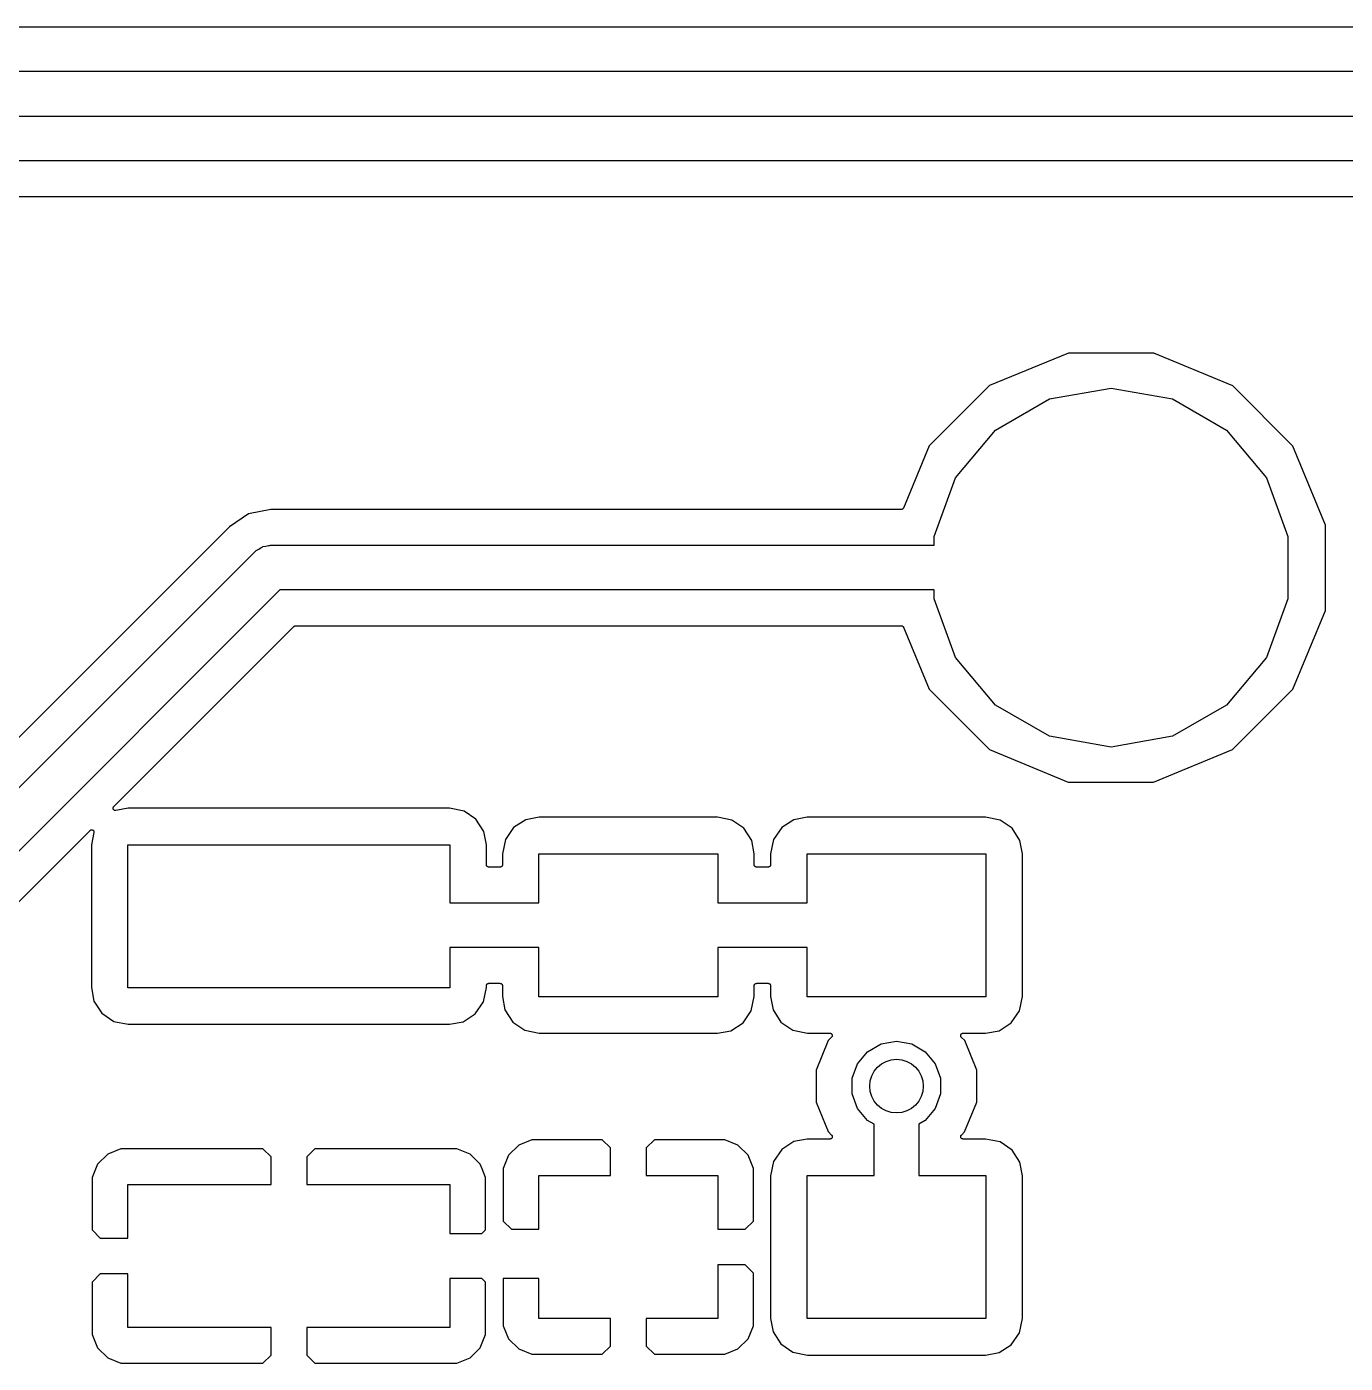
# Model space of a CAD drawing. Extents: x 0.3 to 75.7, y -92.7 to -2.
# Drawn here: x 50.43 to 57.81, y -68.45 to -60.98 of the extents above; entities that cross this region are included whole.
import ezdxf

# ---------------------------------------------------------------- set-up
doc = ezdxf.new("R2010")
doc.units = 0
doc.header["$MEASUREMENT"] = 0
doc.layers.add('BLACK', color=7, linetype='CONTINUOUS')

msp = doc.modelspace()

# ---------------------------------------------------------------- linework, layer by layer
at = {"layer": 'Black'}
for p, q in [((42.3, -60.975), (59.3, -60.975)), ((59.2482, -61.225), (42.3518, -61.225)), ((42.5, -61.475), (57.405, -61.475)), ((57.405, -61.475), (58.45, -61.475)), ((57.405, -61.725), (42.5518, -61.725)), ((58.3982, -61.725), (57.405, -61.725)), ((42.64, -61.925), (58.31, -61.925)), ((56.2624, -62.8), (55.8211, -62.9823)), ((56.7397, -62.8004), (56.2624, -62.8)), ((57.1806, -62.9834), (56.7397, -62.8004)), ((55.8211, -62.9823), (55.4833, -63.3195)), ((56.1567, -63.0569), (56.5, -62.9963)), ((56.5, -62.9963), (56.8433, -63.0569)), ((57.5179, -63.3213), (57.1806, -62.9834)), ((55.8548, -63.2312), (56.1567, -63.0569)), ((56.8433, -63.0569), (57.1452, -63.2312)), ((55.6307, -63.4982), (55.8548, -63.2312)), ((57.1452, -63.2312), (57.3693, -63.4982)), ((55.4833, -63.3195), (55.3389, -63.6671)), ((57.7002, -63.7625), (57.5179, -63.3213)), ((55.5114, -63.8258), (55.6307, -63.4982)), ((57.3693, -63.4982), (57.4886, -63.8258)), ((51.8, -63.6752), (51.6744, -63.7001)), ((55.3269, -63.6752), (51.8, -63.6752)), ((55.3278, -63.675), (55.3269, -63.6752)), ((55.3286, -63.675), (55.3278, -63.675)), ((55.33, -63.6746), (55.3286, -63.675)), ((55.3314, -63.6744), (55.33, -63.6746)), ((55.3321, -63.674), (55.3314, -63.6744)), ((55.3329, -63.6737), (55.3321, -63.674)), ((55.3341, -63.6728), (55.3329, -63.6737)), ((55.3353, -63.6721), (55.3341, -63.6728)), ((55.3358, -63.6715), (55.3353, -63.6721)), ((55.3365, -63.671), (55.3358, -63.6715)), ((55.3373, -63.6698), (55.3365, -63.671)), ((55.3382, -63.6687), (55.3373, -63.6698)), ((55.3385, -63.6679), (55.3382, -63.6687)), ((55.3389, -63.6671), (55.3385, -63.6679)), ((51.6744, -63.7001), (51.568, -63.7713)), ((51.568, -63.7713), (49.0473, -66.292)), ((55.5114, -63.8752), (55.5114, -63.8258)), ((57.4886, -63.8258), (57.4886, -64.1745)), ((57.6998, -64.2399), (57.7002, -63.7625)), ((51.7103, -63.9118), (51.7148, -63.9086)), ((51.7148, -63.9086), (51.7184, -63.9044)), ((51.7184, -63.9044), (51.7325, -63.8962)), ((51.7325, -63.8962), (51.7459, -63.8869)), ((51.7459, -63.8869), (51.7512, -63.8854)), ((51.7512, -63.8854), (51.7559, -63.8827)), ((51.7559, -63.8827), (51.772, -63.8799)), ((51.772, -63.8799), (51.7878, -63.8756)), ((51.7878, -63.8756), (51.7933, -63.8761)), ((51.7933, -63.8761), (51.7987, -63.8752)), ((51.7987, -63.8752), (55.5114, -63.8752)), ((49.1221, -66.4999), (51.7103, -63.9118)), ((51.8505, -64.1252), (49.4757, -66.4999)), ((55.5114, -64.1252), (51.8505, -64.1252)), ((55.5114, -64.1745), (55.5114, -64.1252)), ((55.6307, -64.5021), (55.5114, -64.1745)), ((57.4886, -64.1745), (57.3693, -64.5021)), ((57.5167, -64.6808), (57.6998, -64.2399)), ((50.975, -65.2834), (51.9295, -64.329)), ((51.9295, -64.329), (51.93, -64.3286)), ((51.93, -64.3286), (51.9303, -64.3282)), ((51.9303, -64.3282), (51.9318, -64.3274)), ((51.9318, -64.3274), (51.9332, -64.3264)), ((51.9332, -64.3264), (51.9338, -64.3262)), ((51.9338, -64.3262), (51.9343, -64.3259)), ((51.9343, -64.3259), (51.9359, -64.3256)), ((51.9359, -64.3256), (51.9376, -64.3252)), ((51.9376, -64.3252), (51.9381, -64.3253)), ((51.9381, -64.3253), (51.9387, -64.3252)), ((51.9387, -64.3252), (55.3272, -64.3252)), ((55.3272, -64.3252), (55.328, -64.3253)), ((55.328, -64.3253), (55.3289, -64.3253)), ((55.3289, -64.3253), (55.3302, -64.3257)), ((55.3302, -64.3257), (55.3316, -64.3259)), ((55.3316, -64.3259), (55.3324, -64.3264)), ((55.3324, -64.3264), (55.3332, -64.3266)), ((55.3332, -64.3266), (55.3343, -64.3275)), ((55.3343, -64.3275), (55.3355, -64.3282)), ((55.3355, -64.3282), (55.3361, -64.3289)), ((55.3361, -64.3289), (55.3368, -64.3294)), ((55.3368, -64.3294), (55.3375, -64.3306)), ((55.3375, -64.3306), (55.3384, -64.3317)), ((55.3384, -64.3317), (55.3387, -64.3325)), ((55.3387, -64.3325), (55.3392, -64.3332)), ((55.3392, -64.3332), (55.4821, -64.679)), ((55.8548, -64.7691), (55.6307, -64.5021)), ((57.3693, -64.5021), (57.1452, -64.7691)), ((55.4821, -64.679), (55.8194, -65.0169)), ((57.1789, -65.0181), (57.5167, -64.6808)), ((56.1567, -64.9434), (55.8548, -64.7691)), ((57.1452, -64.7691), (56.8433, -64.9434)), ((56.5, -65.004), (56.1567, -64.9434)), ((56.8433, -64.9434), (56.5, -65.004)), ((55.8194, -65.0169), (56.2603, -65.2)), ((56.7376, -65.2004), (57.1789, -65.0181)), ((56.2603, -65.2), (56.7376, -65.2004)), ((50.9218, -65.3367), (50.975, -65.2834)), ((50.975, -65.2834), (50.975, -65.2834)), ((50.918, -65.3448), (50.9184, -65.3432)), ((50.9181, -65.3454), (50.918, -65.3448)), ((50.918, -65.3461), (50.9181, -65.3454)), ((50.9183, -65.3477), (50.918, -65.3461)), ((50.9184, -65.3493), (50.9183, -65.3477)), ((50.9184, -65.3432), (50.9187, -65.3416)), ((50.9187, -65.3498), (50.9184, -65.3493)), ((50.9187, -65.3416), (50.919, -65.341)), ((50.9188, -65.3505), (50.9187, -65.3498)), ((50.9196, -65.3519), (50.9188, -65.3505)), ((50.919, -65.341), (50.9192, -65.3404)), ((50.9192, -65.3404), (50.9201, -65.3391)), ((50.9203, -65.3534), (50.9196, -65.3519)), ((50.9201, -65.3391), (50.9209, -65.3377)), ((50.9208, -65.3538), (50.9203, -65.3534)), ((50.9211, -65.3544), (50.9208, -65.3538)), ((50.9209, -65.3377), (50.9214, -65.3372)), ((50.9224, -65.3554), (50.9211, -65.3544)), ((50.9214, -65.3372), (50.9218, -65.3367)), ((50.9235, -65.3566), (50.9224, -65.3554)), ((50.9241, -65.3568), (50.9235, -65.3566)), ((50.9246, -65.3572), (50.9241, -65.3568)), ((50.9261, -65.3578), (50.9246, -65.3572)), ((50.9276, -65.3585), (50.9261, -65.3578)), ((50.9282, -65.3585), (50.9276, -65.3585)), ((50.9289, -65.3587), (50.9282, -65.3585)), ((50.9305, -65.3587), (50.9289, -65.3587)), ((50.9321, -65.3589), (50.9305, -65.3587)), ((50.9327, -65.3587), (50.9321, -65.3589)), ((50.9334, -65.3587), (50.9327, -65.3587)), ((51.0019, -65.3458), (50.9334, -65.3587)), ((52.8003, -65.3458), (51.0019, -65.3458)), ((52.8809, -65.3621), (52.8003, -65.3458)), ((52.9477, -65.4078), (52.8809, -65.3621)), ((53.3012, -65.3958), (53.226, -65.41)), ((54.2987, -65.3958), (53.3012, -65.3958)), ((54.3793, -65.4122), (54.2987, -65.3958)), ((54.8012, -65.3958), (54.726, -65.41)), ((55.7987, -65.3958), (54.8012, -65.3958)), ((55.8793, -65.4122), (55.7987, -65.3958)), ((49.93, -66.3285), (50.7887, -65.4698)), ((50.7887, -65.4698), (50.7893, -65.4693)), ((50.7893, -65.4693), (50.7898, -65.4688)), ((50.7898, -65.4688), (50.7912, -65.468)), ((50.7912, -65.468), (50.7924, -65.4672)), ((50.7924, -65.4672), (50.7931, -65.467)), ((50.7931, -65.467), (50.7938, -65.4666)), ((50.7938, -65.4666), (50.7953, -65.4664)), ((50.7953, -65.4664), (50.7968, -65.466)), ((50.7968, -65.466), (50.7975, -65.4661)), ((50.7975, -65.4661), (50.7982, -65.466)), ((50.7982, -65.466), (50.7998, -65.4663)), ((50.7998, -65.4663), (50.8013, -65.4664)), ((50.8013, -65.4664), (50.8019, -65.4667)), ((50.8019, -65.4667), (50.8027, -65.4668)), ((50.8027, -65.4668), (50.804, -65.4676)), ((50.804, -65.4676), (50.8054, -65.4683)), ((50.8054, -65.4683), (50.8059, -65.4688)), ((50.8059, -65.4688), (50.8065, -65.4692)), ((50.8065, -65.4692), (50.8075, -65.4704)), ((50.8075, -65.4704), (50.8086, -65.4715)), ((50.8086, -65.4715), (50.8089, -65.4722)), ((50.8089, -65.4722), (50.8093, -65.4727)), ((50.8093, -65.4727), (50.8098, -65.4742)), ((50.8098, -65.4742), (50.8105, -65.4756)), ((50.8105, -65.4756), (50.8105, -65.4763)), ((50.8105, -65.4763), (50.8108, -65.477)), ((50.8108, -65.477), (50.8107, -65.4785)), ((50.8107, -65.4785), (50.8109, -65.4801)), ((50.8109, -65.4801), (50.8107, -65.4808)), ((50.8107, -65.4808), (50.8107, -65.4815)), ((52.9916, -65.4759), (52.9477, -65.4078)), ((53.0057, -65.5512), (52.9916, -65.4759)), ((53.1578, -65.4538), (53.1122, -65.5207)), ((53.226, -65.41), (53.1578, -65.4538)), ((54.4462, -65.4578), (54.3793, -65.4122)), ((54.49, -65.526), (54.4462, -65.4578)), ((54.6578, -65.4538), (54.6122, -65.5207)), ((54.726, -65.41), (54.6578, -65.4538)), ((55.9462, -65.4578), (55.8793, -65.4122)), ((55.99, -65.526), (55.9462, -65.4578)), ((50.8107, -65.4815), (50.7965, -65.5513)), ((50.7965, -65.5513), (50.7965, -66.3488)), ((51.0007, -66.35), (51.0007, -65.5499)), ((51.0007, -65.5499), (52.8016, -65.5499)), ((52.8016, -65.5499), (52.8016, -65.875)), ((53.0057, -65.662), (53.0057, -65.5512)), ((53.1122, -65.5207), (53.0958, -65.6013)), ((54.5042, -65.6012), (54.49, -65.526)), ((54.6122, -65.5207), (54.5958, -65.6013)), ((56.0042, -65.6012), (55.99, -65.526)), ((53.0958, -65.6013), (53.0958, -65.662)), ((53.3, -65.875), (53.3, -65.6)), ((53.3, -65.6), (54.3, -65.6)), ((54.3, -65.6), (54.3, -65.875)), ((54.5042, -65.662), (54.5042, -65.6012)), ((54.5958, -65.6013), (54.5958, -65.662)), ((54.8, -65.875), (54.8, -65.6)), ((54.8, -65.6), (55.8, -65.6)), ((55.8, -65.6), (55.8, -66.4)), ((56.0042, -65.7752), (56.0042, -65.6012)), ((53.0059, -65.6631), (53.0057, -65.662)), ((53.0059, -65.6643), (53.0059, -65.6631)), ((53.0063, -65.6653), (53.0059, -65.6643)), ((53.0065, -65.6664), (53.0063, -65.6653)), ((53.0071, -65.6674), (53.0065, -65.6664)), ((53.0075, -65.6685), (53.0071, -65.6674)), ((53.0082, -65.6694), (53.0075, -65.6685)), ((53.0088, -65.6704), (53.0082, -65.6694)), ((53.0097, -65.6711), (53.0088, -65.6704)), ((53.0104, -65.672), (53.0097, -65.6711)), ((53.0114, -65.6725), (53.0104, -65.672)), ((53.0122, -65.6733), (53.0114, -65.6725)), ((53.0133, -65.6736), (53.0122, -65.6733)), ((53.0143, -65.6742), (53.0133, -65.6736)), ((53.0154, -65.6744), (53.0143, -65.6742)), ((53.0165, -65.6748), (53.0154, -65.6744)), ((53.0176, -65.6748), (53.0165, -65.6748)), ((53.0187, -65.675), (53.0176, -65.6748)), ((53.0828, -65.675), (53.0187, -65.675)), ((53.0839, -65.6748), (53.0828, -65.675)), ((53.0851, -65.6748), (53.0839, -65.6748)), ((53.0862, -65.6744), (53.0851, -65.6748)), ((53.0873, -65.6742), (53.0862, -65.6744)), ((53.0883, -65.6736), (53.0873, -65.6742)), ((53.0893, -65.6733), (53.0883, -65.6736)), ((53.0902, -65.6725), (53.0893, -65.6733)), ((53.0912, -65.672), (53.0902, -65.6725)), ((53.0919, -65.6711), (53.0912, -65.672)), ((53.0928, -65.6704), (53.0919, -65.6711)), ((53.0934, -65.6694), (53.0928, -65.6704)), ((53.0941, -65.6685), (53.0934, -65.6694)), ((53.0945, -65.6674), (53.0941, -65.6685)), ((53.095, -65.6664), (53.0945, -65.6674)), ((53.0952, -65.6653), (53.095, -65.6664)), ((53.0956, -65.6643), (53.0952, -65.6653)), ((53.0958, -65.662), (53.0956, -65.6631)), ((53.0956, -65.6631), (53.0956, -65.6643)), ((54.5044, -65.6631), (54.5042, -65.662)), ((54.5044, -65.6643), (54.5044, -65.6631)), ((54.5048, -65.6653), (54.5044, -65.6643)), ((54.505, -65.6664), (54.5048, -65.6653)), ((54.5055, -65.6674), (54.505, -65.6664)), ((54.5059, -65.6685), (54.5055, -65.6674)), ((54.5066, -65.6694), (54.5059, -65.6685)), ((54.5072, -65.6704), (54.5066, -65.6694)), ((54.5081, -65.6711), (54.5072, -65.6704)), ((54.5088, -65.672), (54.5081, -65.6711)), ((54.5098, -65.6725), (54.5088, -65.672)), ((54.5107, -65.6733), (54.5098, -65.6725)), ((54.5117, -65.6736), (54.5107, -65.6733)), ((54.5127, -65.6742), (54.5117, -65.6736)), ((54.5138, -65.6744), (54.5127, -65.6742)), ((54.5149, -65.6748), (54.5138, -65.6744)), ((54.5161, -65.6748), (54.5149, -65.6748)), ((54.5172, -65.675), (54.5161, -65.6748)), ((54.5828, -65.675), (54.5172, -65.675)), ((54.5839, -65.6748), (54.5828, -65.675)), ((54.5851, -65.6748), (54.5839, -65.6748)), ((54.5862, -65.6744), (54.5851, -65.6748)), ((54.5873, -65.6742), (54.5862, -65.6744)), ((54.5883, -65.6736), (54.5873, -65.6742)), ((54.5893, -65.6733), (54.5883, -65.6736)), ((54.5902, -65.6725), (54.5893, -65.6733)), ((54.5912, -65.672), (54.5902, -65.6725)), ((54.5919, -65.6711), (54.5912, -65.672)), ((54.5928, -65.6704), (54.5919, -65.6711)), ((54.5934, -65.6694), (54.5928, -65.6704)), ((54.5941, -65.6685), (54.5934, -65.6694)), ((54.5945, -65.6674), (54.5941, -65.6685)), ((54.595, -65.6664), (54.5945, -65.6674)), ((54.5952, -65.6653), (54.595, -65.6664)), ((54.5956, -65.6643), (54.5952, -65.6653)), ((54.5958, -65.662), (54.5956, -65.6631)), ((54.5956, -65.6631), (54.5956, -65.6643)), ((56.0042, -66.3987), (56.0042, -65.7752)), ((52.8016, -65.875), (53.3, -65.875)), ((54.3, -65.875), (54.8, -65.875)), ((53.3, -66.125), (52.8016, -66.125)), ((52.8016, -66.125), (52.8016, -66.35)), ((53.3, -66.4), (53.3, -66.125)), ((54.8, -66.125), (54.3, -66.125)), ((54.3, -66.125), (54.3, -66.4)), ((54.8, -66.4), (54.8, -66.125)), ((50.7965, -66.3488), (50.8107, -66.4241)), ((52.8016, -66.35), (51.0007, -66.35)), ((52.9894, -66.4294), (53.0057, -66.3487)), ((53.0057, -66.338), (53.0059, -66.3369)), ((53.0057, -66.3487), (53.0057, -66.338)), ((53.0059, -66.3357), (53.0063, -66.3347)), ((53.0059, -66.3369), (53.0059, -66.3357)), ((53.0063, -66.3347), (53.0065, -66.3336)), ((53.0065, -66.3336), (53.0071, -66.3326)), ((53.0071, -66.3326), (53.0075, -66.3315)), ((53.0075, -66.3315), (53.0082, -66.3306)), ((53.0082, -66.3306), (53.0088, -66.3296)), ((53.0088, -66.3296), (53.0097, -66.3289)), ((53.0097, -66.3289), (53.0104, -66.328)), ((53.0104, -66.328), (53.0114, -66.3275)), ((53.0114, -66.3275), (53.0122, -66.3267)), ((53.0122, -66.3267), (53.0133, -66.3264)), ((53.0133, -66.3264), (53.0143, -66.3258)), ((53.0143, -66.3258), (53.0154, -66.3256)), ((53.0154, -66.3256), (53.0165, -66.3252)), ((53.0165, -66.3252), (53.0176, -66.3252)), ((53.0176, -66.3252), (53.0187, -66.325)), ((53.0187, -66.325), (53.0828, -66.325)), ((53.0828, -66.325), (53.0839, -66.3252)), ((53.0839, -66.3252), (53.0851, -66.3252)), ((53.0851, -66.3252), (53.0862, -66.3256)), ((53.0862, -66.3256), (53.0873, -66.3258)), ((53.0873, -66.3258), (53.0883, -66.3264)), ((53.0883, -66.3264), (53.0893, -66.3267)), ((53.0893, -66.3267), (53.0902, -66.3275)), ((53.0902, -66.3275), (53.0912, -66.328)), ((53.0912, -66.328), (53.0919, -66.3289)), ((53.0919, -66.3289), (53.0928, -66.3296)), ((53.0928, -66.3296), (53.0934, -66.3306)), ((53.0934, -66.3306), (53.0941, -66.3315)), ((53.0941, -66.3315), (53.0945, -66.3326)), ((53.0945, -66.3326), (53.095, -66.3336)), ((53.095, -66.3336), (53.0952, -66.3347)), ((53.0952, -66.3347), (53.0956, -66.3357)), ((53.0956, -66.3357), (53.0956, -66.3369)), ((53.0956, -66.3369), (53.0958, -66.338)), ((53.0958, -66.338), (53.0958, -66.3988)), ((54.5042, -66.338), (54.5044, -66.3369)), ((54.5042, -66.3987), (54.5042, -66.338)), ((54.5044, -66.3357), (54.5048, -66.3347)), ((54.5044, -66.3369), (54.5044, -66.3357)), ((54.5048, -66.3347), (54.505, -66.3336)), ((54.505, -66.3336), (54.5055, -66.3326)), ((54.5055, -66.3326), (54.5059, -66.3315)), ((54.5059, -66.3315), (54.5066, -66.3306)), ((54.5066, -66.3306), (54.5072, -66.3296)), ((54.5072, -66.3296), (54.5081, -66.3289)), ((54.5081, -66.3289), (54.5088, -66.328)), ((54.5088, -66.328), (54.5098, -66.3275)), ((54.5098, -66.3275), (54.5107, -66.3267)), ((54.5107, -66.3267), (54.5117, -66.3264)), ((54.5117, -66.3264), (54.5127, -66.3258)), ((54.5127, -66.3258), (54.5138, -66.3256)), ((54.5138, -66.3256), (54.5149, -66.3252)), ((54.5149, -66.3252), (54.5161, -66.3252)), ((54.5161, -66.3252), (54.5172, -66.325)), ((54.5172, -66.325), (54.5828, -66.325)), ((54.5828, -66.325), (54.5839, -66.3252)), ((54.5839, -66.3252), (54.5851, -66.3252)), ((54.5851, -66.3252), (54.5862, -66.3256)), ((54.5862, -66.3256), (54.5873, -66.3258)), ((54.5873, -66.3258), (54.5883, -66.3264)), ((54.5883, -66.3264), (54.5893, -66.3267)), ((54.5893, -66.3267), (54.5902, -66.3275)), ((54.5902, -66.3275), (54.5912, -66.328)), ((54.5912, -66.328), (54.5919, -66.3289)), ((54.5919, -66.3289), (54.5928, -66.3296)), ((54.5928, -66.3296), (54.5934, -66.3306)), ((54.5934, -66.3306), (54.5941, -66.3315)), ((54.5941, -66.3315), (54.5945, -66.3326)), ((54.5945, -66.3326), (54.595, -66.3336)), ((54.595, -66.3336), (54.5952, -66.3347)), ((54.5952, -66.3347), (54.5956, -66.3357)), ((54.5956, -66.3357), (54.5956, -66.3369)), ((54.5956, -66.3369), (54.5958, -66.338)), ((54.5958, -66.338), (54.5958, -66.3988)), ((50.8107, -66.4241), (50.8545, -66.4922)), ((52.9437, -66.4962), (52.9894, -66.4294)), ((53.0958, -66.3988), (53.11, -66.474)), ((54.3, -66.4), (53.3, -66.4)), ((54.4878, -66.4793), (54.5042, -66.3987)), ((54.5958, -66.3988), (54.61, -66.474)), ((55.8, -66.4), (54.8, -66.4)), ((55.9878, -66.4793), (56.0042, -66.3987)), ((50.8545, -66.4922), (50.9214, -66.5379)), ((52.8756, -66.5401), (52.9437, -66.4962)), ((53.11, -66.474), (53.1538, -66.5422)), ((54.4422, -66.5462), (54.4878, -66.4793)), ((54.61, -66.474), (54.6538, -66.5422)), ((55.9422, -66.5462), (55.9878, -66.4793)), ((50.9214, -66.5379), (51.002, -66.5542)), ((51.002, -66.5542), (52.8004, -66.5542)), ((52.8004, -66.5542), (52.8756, -66.5401)), ((53.1538, -66.5422), (53.2207, -66.5878)), ((53.2207, -66.5878), (53.3013, -66.6042)), ((54.2988, -66.6042), (54.374, -66.59)), ((54.374, -66.59), (54.4422, -66.5462)), ((54.6538, -66.5422), (54.7207, -66.5878)), ((54.7207, -66.5878), (54.8013, -66.6042)), ((55.7988, -66.6042), (55.874, -66.59)), ((55.874, -66.59), (55.9422, -66.5462)), ((53.3013, -66.6042), (54.2988, -66.6042)), ((54.8013, -66.6042), (54.928, -66.6042)), ((54.9187, -66.6448), (54.8501, -66.8101)), ((54.9372, -66.6264), (54.9187, -66.6448)), ((54.928, -66.6042), (54.9296, -66.6045)), ((54.9296, -66.6045), (54.9313, -66.6046)), ((54.9313, -66.6046), (54.9319, -66.6049)), ((54.9319, -66.6049), (54.9324, -66.605)), ((54.9324, -66.605), (54.9339, -66.6058)), ((54.9339, -66.6058), (54.9354, -66.6065)), ((54.9354, -66.6065), (54.9358, -66.6069)), ((54.9358, -66.6069), (54.9363, -66.6072)), ((54.9363, -66.6072), (54.9374, -66.6085)), ((54.9381, -66.625), (54.9372, -66.6264)), ((54.9374, -66.6085), (54.9386, -66.6097)), ((54.9392, -66.6237), (54.9381, -66.625)), ((54.9386, -66.6097), (54.9389, -66.6102)), ((54.9389, -66.6102), (54.9392, -66.6107)), ((54.9392, -66.6107), (54.9398, -66.6123)), ((54.9394, -66.6231), (54.9392, -66.6237)), ((54.9397, -66.6227), (54.9394, -66.6231)), ((54.9402, -66.621), (54.9397, -66.6227)), ((54.9398, -66.6123), (54.9405, -66.6138)), ((54.9408, -66.6194), (54.9402, -66.621)), ((54.9405, -66.6138), (54.9406, -66.6144)), ((54.9406, -66.6144), (54.9408, -66.6149)), ((54.9408, -66.6149), (54.9408, -66.6166)), ((54.9408, -66.6166), (54.9409, -66.6183)), ((54.9409, -66.6183), (54.9408, -66.6189)), ((54.9408, -66.6189), (54.9408, -66.6194)), ((55.1387, -66.7078), (55.2142, -66.6642)), ((55.2142, -66.6642), (55.3, -66.649)), ((55.3, -66.649), (55.3858, -66.6642)), ((55.3858, -66.6642), (55.4613, -66.7078)), ((55.6589, -66.6183), (55.6591, -66.6166)), ((55.6591, -66.6189), (55.6589, -66.6183)), ((55.6591, -66.6149), (55.6593, -66.6144)), ((55.6591, -66.6166), (55.6591, -66.6149)), ((55.6591, -66.6194), (55.6591, -66.6189)), ((55.6597, -66.621), (55.6591, -66.6194)), ((55.6593, -66.6138), (55.66, -66.6123)), ((55.6593, -66.6144), (55.6593, -66.6138)), ((55.6601, -66.6227), (55.6597, -66.621)), ((55.66, -66.6123), (55.6606, -66.6107)), ((55.6604, -66.6231), (55.6601, -66.6227)), ((55.6606, -66.6237), (55.6604, -66.6231)), ((55.6606, -66.6107), (55.661, -66.6102)), ((55.6617, -66.625), (55.6606, -66.6237)), ((55.661, -66.6102), (55.6612, -66.6097)), ((55.6612, -66.6097), (55.6624, -66.6085)), ((55.6627, -66.6264), (55.6617, -66.625)), ((55.6624, -66.6085), (55.6635, -66.6072)), ((55.6817, -66.6454), (55.6627, -66.6264)), ((55.6635, -66.6072), (55.664, -66.6069)), ((55.664, -66.6069), (55.6644, -66.6065)), ((55.6644, -66.6065), (55.666, -66.6058)), ((55.666, -66.6058), (55.6674, -66.605)), ((55.6674, -66.605), (55.668, -66.6049)), ((55.668, -66.6049), (55.6685, -66.6046)), ((55.6685, -66.6046), (55.6702, -66.6045)), ((55.6702, -66.6045), (55.6719, -66.6042)), ((55.6719, -66.6042), (55.7988, -66.6042)), ((55.7501, -66.8109), (55.6817, -66.6454)), ((55.0827, -66.7745), (55.1387, -66.7078)), ((55.4613, -66.7078), (55.5173, -66.7745)), ((54.8501, -66.8101), (54.8499, -66.9891)), ((55.0529, -66.8564), (55.0827, -66.7745)), ((55.5173, -66.7745), (55.5471, -66.8564)), ((55.7499, -66.9899), (55.7501, -66.8109)), ((55.0529, -66.9436), (55.0529, -66.8564)), ((55.5471, -66.8564), (55.5471, -66.9436)), ((55.0827, -67.0255), (55.0529, -66.9436)), ((55.5471, -66.9436), (55.5173, -67.0255)), ((54.8499, -66.9891), (54.9183, -67.1546)), ((55.1387, -67.0922), (55.0827, -67.0255)), ((55.5173, -67.0255), (55.4613, -67.0922)), ((55.6813, -67.1552), (55.7499, -66.9899)), ((55.175, -67.1132), (55.1387, -67.0922)), ((55.175, -67.4), (55.175, -67.1132)), ((55.4613, -67.0922), (55.425, -67.1132)), ((55.425, -67.1132), (55.425, -67.4)), ((53.2602, -67.2), (53.1867, -67.2304)), ((53.6544, -67.2), (53.2602, -67.2)), ((53.7, -67.2456), (53.6544, -67.2)), ((53.9456, -67.2), (53.9, -67.2456)), ((54.3398, -67.2), (53.9456, -67.2)), ((54.4133, -67.2304), (54.3398, -67.2)), ((54.8012, -67.1958), (54.726, -67.21)), ((54.9281, -67.1958), (54.8012, -67.1958)), ((54.9183, -67.1546), (54.9373, -67.1736)), ((54.9298, -67.1955), (54.9281, -67.1958)), ((54.9315, -67.1954), (54.9298, -67.1955)), ((54.932, -67.1951), (54.9315, -67.1954)), ((54.9326, -67.195), (54.932, -67.1951)), ((54.934, -67.1942), (54.9326, -67.195)), ((54.9356, -67.1935), (54.934, -67.1942)), ((54.936, -67.1931), (54.9356, -67.1935)), ((54.9365, -67.1928), (54.936, -67.1931)), ((54.9376, -67.1915), (54.9365, -67.1928)), ((54.9373, -67.1736), (54.9383, -67.175)), ((54.9388, -67.1903), (54.9376, -67.1915)), ((54.9383, -67.175), (54.9394, -67.1763)), ((54.939, -67.1898), (54.9388, -67.1903)), ((54.9394, -67.1893), (54.939, -67.1898)), ((54.9394, -67.1763), (54.9396, -67.1769)), ((54.94, -67.1877), (54.9394, -67.1893)), ((54.9396, -67.1769), (54.9399, -67.1773)), ((54.9399, -67.1773), (54.9403, -67.179)), ((54.9407, -67.1862), (54.94, -67.1877)), ((54.9403, -67.179), (54.9409, -67.1806)), ((54.9409, -67.1851), (54.9407, -67.1856)), ((54.9407, -67.1856), (54.9407, -67.1862)), ((54.9409, -67.1806), (54.9409, -67.1811)), ((54.9409, -67.1811), (54.9411, -67.1817)), ((54.9411, -67.1817), (54.9409, -67.1834)), ((54.9409, -67.1834), (54.9409, -67.1851)), ((55.6591, -67.1817), (55.6592, -67.1811)), ((55.6592, -67.1834), (55.6591, -67.1817)), ((55.6592, -67.1806), (55.6598, -67.179)), ((55.6592, -67.1811), (55.6592, -67.1806)), ((55.6592, -67.1851), (55.6592, -67.1834)), ((55.6594, -67.1856), (55.6592, -67.1851)), ((55.6595, -67.1862), (55.6594, -67.1856)), ((55.6602, -67.1877), (55.6595, -67.1862)), ((55.6598, -67.179), (55.6603, -67.1773)), ((55.6608, -67.1893), (55.6602, -67.1877)), ((55.6603, -67.1773), (55.6606, -67.1769)), ((55.6606, -67.1769), (55.6608, -67.1763)), ((55.6608, -67.1763), (55.6619, -67.175)), ((55.6611, -67.1898), (55.6608, -67.1893)), ((55.6614, -67.1903), (55.6611, -67.1898)), ((55.6626, -67.1915), (55.6614, -67.1903)), ((55.6619, -67.175), (55.6628, -67.1736)), ((55.6637, -67.1928), (55.6626, -67.1915)), ((55.6628, -67.1736), (55.6813, -67.1552)), ((55.6642, -67.1931), (55.6637, -67.1928)), ((55.6646, -67.1935), (55.6642, -67.1931)), ((55.6661, -67.1942), (55.6646, -67.1935)), ((55.6676, -67.195), (55.6661, -67.1942)), ((55.6681, -67.1951), (55.6676, -67.195)), ((55.6687, -67.1954), (55.6681, -67.1951)), ((55.6704, -67.1955), (55.6687, -67.1954)), ((55.672, -67.1958), (55.6704, -67.1955)), ((55.7987, -67.1958), (55.672, -67.1958)), ((55.8793, -67.2122), (55.7987, -67.1958)), ((50.9609, -67.2499), (50.8874, -67.2804)), ((51.7555, -67.2499), (50.9609, -67.2499)), ((51.8011, -67.2956), (51.7555, -67.2499)), ((52.0468, -67.2499), (52.0011, -67.2956)), ((52.8414, -67.2499), (52.0468, -67.2499)), ((52.9149, -67.2804), (52.8414, -67.2499)), ((53.1867, -67.2304), (53.1304, -67.2867)), ((53.7, -67.4), (53.7, -67.2456)), ((53.9, -67.2456), (53.9, -67.4)), ((54.4696, -67.2867), (54.4133, -67.2304)), ((54.6578, -67.2538), (54.6122, -67.3207)), ((54.726, -67.21), (54.6578, -67.2538)), ((55.9462, -67.2578), (55.8793, -67.2122)), ((55.99, -67.326), (55.9462, -67.2578)), ((50.8312, -67.3367), (50.8007, -67.4102)), ((50.8874, -67.2804), (50.8312, -67.3367)), ((51.8011, -67.45), (51.8011, -67.2956)), ((52.0011, -67.2956), (52.0011, -67.45)), ((52.9711, -67.3367), (52.9149, -67.2804)), ((52.9819, -67.3626), (52.9711, -67.3367)), ((53.1304, -67.2867), (53.1, -67.3602)), ((54.5, -67.3602), (54.4696, -67.2867)), ((54.6122, -67.3207), (54.5958, -67.4013)), ((56.0042, -67.4012), (55.99, -67.326)), ((50.8007, -67.4102), (50.8007, -67.7044)), ((53.0016, -67.4102), (52.9819, -67.3626)), ((52.9819, -67.3626), (52.9819, -67.3626)), ((53.0016, -67.7044), (53.0016, -67.4102)), ((53.1, -67.3602), (53.1, -67.6544)), ((53.3, -67.7), (53.3, -67.4)), ((53.3, -67.4), (53.7, -67.4)), ((53.9, -67.4), (54.3, -67.4)), ((54.3, -67.4), (54.3, -67.7)), ((54.5, -67.6544), (54.5, -67.3602)), ((54.5958, -67.4013), (54.5958, -68.1988)), ((54.8, -68.2), (54.8, -67.4)), ((54.8, -67.4), (55.175, -67.4)), ((55.425, -67.4), (55.8, -67.4)), ((55.8, -67.4), (55.8, -68.2)), ((56.0042, -68.1987), (56.0042, -67.4012)), ((51.0007, -67.75), (51.0007, -67.45)), ((51.0007, -67.45), (51.8011, -67.45)), ((52.0011, -67.45), (52.8016, -67.45)), ((52.8016, -67.45), (52.8016, -67.725)), ((50.8007, -67.7044), (50.8463, -67.75)), ((52.9809, -67.725), (53.0016, -67.7044)), ((53.1, -67.6544), (53.1456, -67.7)), ((53.1456, -67.7), (53.3, -67.7)), ((54.3, -67.7), (54.4544, -67.7)), ((54.4544, -67.7), (54.5, -67.6544)), ((50.8463, -67.75), (51.0007, -67.75)), ((52.8016, -67.725), (52.9809, -67.725)), ((54.3, -67.9), (54.3, -68.2)), ((54.4544, -67.9), (54.3, -67.9)), ((54.5, -67.9456), (54.4544, -67.9)), ((54.5, -68.2398), (54.5, -67.9456)), ((50.8463, -67.95), (50.8007, -67.9956)), ((50.8007, -67.9956), (50.8007, -68.2898)), ((51.0007, -67.95), (50.8463, -67.95)), ((51.0007, -68.2501), (51.0007, -67.95)), ((52.8016, -67.975), (52.8016, -68.2501)), ((52.9809, -67.975), (52.8016, -67.975)), ((53.0016, -67.9956), (52.9809, -67.975)), ((53.0016, -68.2898), (53.0016, -67.9956)), ((53.1, -67.975), (53.1, -68.2398)), ((53.3, -67.975), (53.1, -67.975)), ((53.3, -68.2), (53.3, -67.975)), ((53.1, -68.2398), (53.1304, -68.3133)), ((53.7, -68.2), (53.3, -68.2)), ((53.7, -68.3544), (53.7, -68.2)), ((54.3, -68.2), (53.9, -68.2)), ((53.9, -68.2), (53.9, -68.3544)), ((54.4696, -68.3133), (54.5, -68.2398)), ((54.5958, -68.1988), (54.61, -68.274)), ((55.8, -68.2), (54.8, -68.2)), ((55.9878, -68.2793), (56.0042, -68.1987)), ((50.8007, -68.2898), (50.8312, -68.3633)), ((51.8011, -68.2501), (51.0007, -68.2501)), ((51.8011, -68.4044), (51.8011, -68.2501)), ((52.8016, -68.2501), (52.0011, -68.2501)), ((52.0011, -68.2501), (52.0011, -68.4044)), ((52.9711, -68.3633), (53.0016, -68.2898)), ((53.1304, -68.3133), (53.1867, -68.3696)), ((54.4133, -68.3696), (54.4696, -68.3133)), ((54.61, -68.274), (54.6538, -68.3422)), ((55.9422, -68.3462), (55.9878, -68.2793)), ((50.8312, -68.3633), (50.8874, -68.4196)), ((52.9149, -68.4196), (52.9711, -68.3633)), ((53.1867, -68.3696), (53.2602, -68.4)), ((53.6544, -68.4), (53.7, -68.3544)), ((53.9, -68.3544), (53.9456, -68.4)), ((54.3398, -68.4), (54.4133, -68.3696)), ((54.6538, -68.3422), (54.7207, -68.3878)), ((54.7207, -68.3878), (54.8013, -68.4042)), ((55.7988, -68.4042), (55.874, -68.39)), ((55.874, -68.39), (55.9422, -68.3462)), ((50.8874, -68.4196), (50.9609, -68.45)), ((50.9609, -68.45), (51.7555, -68.45)), ((51.7555, -68.45), (51.8011, -68.4044)), ((52.0011, -68.4044), (52.0468, -68.45)), ((52.0468, -68.45), (52.8414, -68.45)), ((52.8414, -68.45), (52.9149, -68.4196)), ((53.2602, -68.4), (53.6544, -68.4)), ((53.9456, -68.4), (54.3398, -68.4)), ((54.8013, -68.4042), (55.7988, -68.4042))]:
    msp.add_line(p, q, dxfattribs=at)
msp.add_circle((55.3, -66.9), 0.15, dxfattribs=at)

doc.saveas('drawing.dxf')
